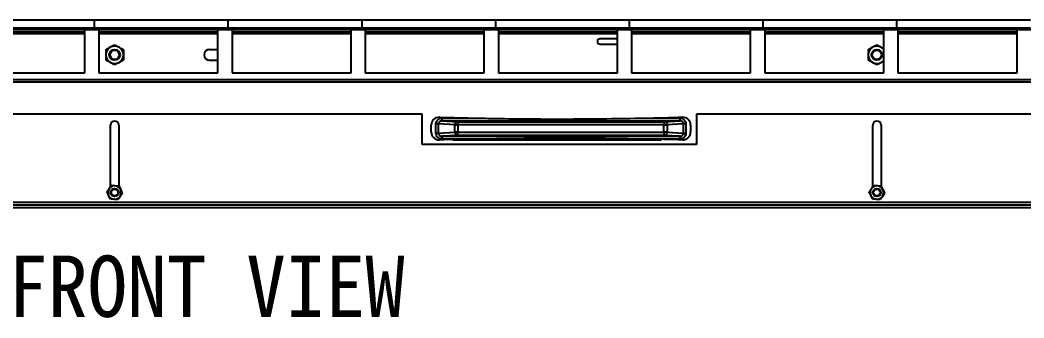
# Model space of a CAD drawing. Header units: millimetres. Extents: x 1364877 to 2662909, y 234189 to 1399913.
# Drawn here: x 1931254 to 1955787, y 315761 to 323041 of the extents above; entities that cross this region are included whole.
import ezdxf

# ---------------------------------------------------------------- set-up
doc = ezdxf.new("R2010")
doc.units = ezdxf.units.MM
doc.header["$LTSCALE"] = 5
doc.header["$MEASUREMENT"] = 0
doc.layers.add('A-CONC-LIN2', color=7, linetype='CONTINUOUS', lineweight=25)
doc.layers.add('A-XXXX-TXT2', color=3, linetype='CONTINUOUS', lineweight=25)
doc.styles.add('돋움', font='')
doc.styles.get('돋움').set_extended_font_data('DotumChe')

msp = doc.modelspace()

# ---------------------------------------------------------------- linework, layer by layer
at = {"layer": 'A-CONC-LIN2'}
for p, q in [((1933075.4, 322844.5), (1933075.4, 323040.6)), ((1936343.4, 322844.5), (1936343.4, 323040.6)), ((1939611.3, 322844.5), (1939611.3, 323040.6)), ((1942879.2, 322844.5), (1942879.2, 323040.6)), ((1946147.1, 322844.5), (1946147.1, 323040.6)), ((1949415.1, 322844.5), (1949415.1, 323040.6)), ((1952683, 322844.5), (1952683, 323040.6)), ((1932833.6, 322813.9), (1929925.2, 322813.9)), ((1929925.2, 322763.9), (1932833.6, 322763.9)), ((1929925.2, 322713.8), (1932833.6, 322713.8)), ((1932833.6, 321752.2), (1932833.6, 322813.9)), ((1932833.6, 322813.9), (1933180, 322813.9)), ((1933180, 322813.9), (1933180, 321752.2)), ((1936088.5, 322813.9), (1933180, 322813.9)), ((1933180, 322763.9), (1936088.5, 322763.9)), ((1933180, 322713.8), (1936088.5, 322713.8)), ((1936088.5, 321752.2), (1936088.5, 322813.9)), ((1936088.5, 322813.9), (1936434.9, 322813.9)), ((1936434.9, 322813.9), (1936434.9, 321752.2)), ((1939343.3, 322813.9), (1936434.9, 322813.9)), ((1936434.9, 322763.9), (1939343.3, 322763.9)), ((1936434.9, 322713.8), (1939343.3, 322713.8)), ((1939343.3, 321752.2), (1939343.3, 322813.9)), ((1939343.3, 322813.9), (1939689.7, 322813.9)), ((1939689.7, 322813.9), (1939689.7, 321752.2)), ((1942598.2, 322813.9), (1939689.7, 322813.9)), ((1939689.7, 322763.9), (1942598.2, 322763.9)), ((1939689.7, 322713.8), (1942598.2, 322713.8)), ((1942598.2, 321752.2), (1942598.2, 322813.9)), ((1942598.2, 322813.9), (1942944.6, 322813.9)), ((1942944.6, 322813.9), (1942944.6, 321752.2)), ((1945853, 322813.9), (1942944.6, 322813.9)), ((1942944.6, 322763.9), (1945853, 322763.9)), ((1942944.6, 322713.8), (1945853, 322713.8)), ((1945853, 321752.2), (1945853, 322813.9)), ((1945853, 322813.9), (1946199.4, 322813.9)), ((1946199.4, 322813.9), (1946199.4, 321752.2)), ((1949107.9, 322813.9), (1946199.4, 322813.9)), ((1946199.4, 322763.9), (1949107.9, 322763.9)), ((1946199.4, 322713.8), (1949107.9, 322713.8)), ((1949107.9, 321752.2), (1949107.9, 322813.9)), ((1949107.9, 322813.9), (1949454.3, 322813.9)), ((1949454.3, 322813.9), (1949454.3, 321752.2)), ((1952362.7, 322813.9), (1949454.3, 322813.9)), ((1949454.3, 322763.9), (1952362.7, 322763.9)), ((1949454.3, 322713.8), (1952362.7, 322713.8)), ((1952362.7, 321752.2), (1952362.7, 322813.9)), ((1952362.7, 322813.9), (1952709.1, 322813.9)), ((1952709.1, 322813.9), (1952709.1, 321752.2)), ((1955617.6, 322813.9), (1952709.1, 322813.9)), ((1952709.1, 322763.9), (1955617.6, 322763.9)), ((1952709.1, 322713.8), (1955617.6, 322713.8)), ((1955617.6, 321752.2), (1955617.6, 322813.9)), ((1955617.6, 322813.9), (1955964, 322813.9)), ((1933353.2, 322313.6), (1933459.4, 322374.9)), ((1933565.6, 322436.2), (1933671.8, 322374.9)), ((1945853, 322583.1), (1945428.2, 322583.1)), ((1945428.2, 322452.4), (1945853, 322452.4)), ((1951980.4, 322313.6), (1952086.6, 322374.9)), ((1952192.8, 322436.2), (1952299, 322374.9)), ((1935885.8, 322324.9), (1936088.5, 322324.9)), ((1933565.6, 321945.7), (1933459.4, 322007)), ((1933778, 322068.3), (1933671.8, 322007)), ((1935885.8, 322057), (1936088.5, 322057)), ((1952192.8, 321945.7), (1952086.6, 322007)), ((1952362.7, 322043.8), (1952299, 322007)), ((1929925.2, 321752.2), (1932833.6, 321752.2)), ((1933180, 321752.2), (1936088.5, 321752.2)), ((1936434.9, 321752.2), (1939343.3, 321752.2)), ((1939689.7, 321752.2), (1942598.2, 321752.2)), ((1942944.6, 321752.2), (1945853, 321752.2)), ((1946199.4, 321752.2), (1949107.9, 321752.2)), ((1949454.3, 321752.2), (1952362.7, 321752.2)), ((1952709.1, 321752.2), (1955617.6, 321752.2)), ((1893860.3, 321584.2), (1972159.8, 321584.2)), ((1893860.3, 321534.1), (1972159.8, 321534.1)), ((1928173.5, 320751), (1941081.8, 320751)), ((1941081.8, 319999.4), (1941081.8, 320751)), ((1941501.3, 320666.9), (1941498.4, 320666.9)), ((1941561.4, 320643), (1942435.8, 320643.1)), ((1946508.6, 320643.5), (1947382.9, 320643.5)), ((1947443, 320667.4), (1947446, 320667.4)), ((1947781.1, 320751), (1947781.1, 319999.4)), ((1947781.1, 320751), (1960689.4, 320751)), ((1933464.3, 318965.2), (1933464.3, 320470)), ((1933666.9, 320470), (1933666.9, 318980.2)), ((1941302.3, 320307.4), (1941302.3, 320470.8)), ((1941417.7, 320501.1), (1941417.9, 320508.8)), ((1941417.7, 320277.2), (1941417.7, 320501.1)), ((1941482.3, 320501.1), (1941482.4, 320505.2)), ((1941879.9, 320479.2), (1941482.3, 320501.1)), ((1941482.3, 320277.2), (1941482.3, 320501.1)), ((1941561.4, 320577.7), (1947382.9, 320578.2)), ((1941561.4, 320577.7), (1941955.8, 320556)), ((1941880, 320299.1), (1941879.9, 320479.2)), ((1941955.8, 320556), (1946988.6, 320556.4)), ((1946988.6, 320479.6), (1941955.8, 320479.2)), ((1941955.8, 320479.2), (1941955.8, 320299.1)), ((1946988.6, 320556.4), (1947382.9, 320578.2)), ((1946988.6, 320299.6), (1946988.6, 320479.6)), ((1947462.1, 320501.6), (1947064.4, 320479.6)), ((1947064.4, 320479.6), (1947064.5, 320299.6)), ((1947462.1, 320501.6), (1947462.1, 320277.7)), ((1947526.7, 320501.6), (1947526.7, 320277.7)), ((1947642.1, 320471.4), (1947642.1, 320308)), ((1952091.5, 318965.2), (1952091.5, 320470)), ((1952294.1, 320470), (1952294.1, 318980.2)), ((1941482.3, 320277.2), (1941880, 320299.1)), ((1941955.8, 320222.4), (1941561.5, 320200.6)), ((1947383, 320201.1), (1941561.5, 320200.6)), ((1941955.8, 320299.1), (1946988.6, 320299.6)), ((1946988.6, 320222.8), (1941955.8, 320222.4)), ((1947383, 320201.1), (1946988.6, 320222.8)), ((1947064.5, 320299.6), (1947462.1, 320277.7)), ((1947462, 320273.5), (1947462.1, 320277.7)), ((1947526.7, 320277.7), (1947526.5, 320270)), ((1947781.1, 319999.4), (1941081.8, 319999.4)), ((1941498.4, 320111.4), (1941501.4, 320111.4)), ((1942435.8, 320135.3), (1941561.5, 320135.2)), ((1941833.5, 320120.9), (1941833.5, 320115.8)), ((1941833.5, 320115.8), (1946931.4, 320115.8)), ((1947383, 320135.7), (1946508.6, 320135.7)), ((1946931.4, 320115.8), (1946931.4, 320126)), ((1947443.1, 320111.9), (1947446, 320111.9)), ((1933673.8, 318979.6), (1933713.7, 318894.1)), ((1952300.9, 318979.6), (1952340.8, 318894.1)), ((1933377.7, 318841.3), (1933431.7, 318918.6)), ((1933457.5, 318670.4), (1933417.6, 318755.9)), ((1933753.6, 318808.6), (1933699.5, 318731.3)), ((1952004.8, 318841.3), (1952058.9, 318918.6)), ((1952084.6, 318670.4), (1952044.7, 318755.9)), ((1952380.8, 318808.6), (1952326.7, 318731.3)), ((1893860.3, 318594.2), (1972159.8, 318594.2)), ((1893860.3, 318528.9), (1972159.8, 318528.9)), ((1893860.3, 318463.5), (1972159.8, 318463.5))]:
    msp.add_line(p, q, dxfattribs=at)
for points in [[(1941561.4, 320643), (1941561.4, 320630.4), (1941561.4, 320618.2), (1941561.4, 320606.9), (1941561.4, 320597), (1941561.4, 320588.9), (1941561.4, 320582.8), (1941561.4, 320579), (1941561.4, 320577.7)], [(1947382.9, 320578.2), (1947382.9, 320579.5), (1947382.9, 320583.3), (1947382.9, 320589.4), (1947382.9, 320597.5), (1947382.9, 320607.4), (1947382.9, 320618.7), (1947382.9, 320630.9), (1947382.9, 320643.5)], [(1941482.3, 320501.1), (1941479.5, 320501.1), (1941474.8, 320501.1), (1941468.2, 320501.1), (1941460.2, 320501.1), (1941450.8, 320501.1), (1941440.3, 320501.1), (1941429.2, 320501.1), (1941417.7, 320501.1)], [(1941482.4, 320505.2), (1941479.6, 320505.4), (1941474.9, 320505.7), (1941468.4, 320506), (1941460.3, 320506.5), (1941450.9, 320507), (1941440.5, 320507.5), (1941429.4, 320508.2), (1941417.9, 320508.8)], [(1941879.9, 320479.2), (1941883.2, 320479.2), (1941888.8, 320479.2), (1941896.4, 320479.2), (1941905.9, 320479.2), (1941917, 320479.2), (1941929.2, 320479.2), (1941942.3, 320479.2), (1941955.8, 320479.2)], [(1941955.8, 320479.2), (1941955.8, 320494.1), (1941955.8, 320508.4), (1941955.8, 320521.7), (1941955.8, 320533.3), (1941955.8, 320542.8), (1941955.8, 320550), (1941955.8, 320554.4), (1941955.8, 320556)], [(1946988.6, 320556.4), (1946988.6, 320554.8), (1946988.6, 320550.4), (1946988.6, 320543.3), (1946988.6, 320533.7), (1946988.6, 320522.1), (1946988.6, 320508.9), (1946988.6, 320494.5), (1946988.6, 320479.6)], [(1946988.6, 320479.6), (1947002.1, 320479.6), (1947015.2, 320479.6), (1947027.4, 320479.6), (1947038.5, 320479.6), (1947048, 320479.6), (1947055.6, 320479.6), (1947061.1, 320479.6), (1947064.4, 320479.6)], [(1947526.7, 320501.6), (1947515.2, 320501.6), (1947504, 320501.6), (1947493.6, 320501.6), (1947484.2, 320501.6), (1947476.1, 320501.6), (1947469.6, 320501.6), (1947464.9, 320501.6), (1947462.1, 320501.6)], [(1941417.7, 320277.2), (1941429.2, 320277.2), (1941440.4, 320277.2), (1941450.8, 320277.2), (1941460.2, 320277.2), (1941468.3, 320277.2), (1941474.8, 320277.2), (1941479.5, 320277.2), (1941482.3, 320277.2)], [(1941561.5, 320200.6), (1941561.5, 320199.2), (1941561.5, 320195.4), (1941561.5, 320189.4), (1941561.5, 320181.2), (1941561.5, 320171.4), (1941561.5, 320160.1), (1941561.5, 320147.9), (1941561.5, 320135.2)], [(1941955.8, 320299.1), (1941942.3, 320299.1), (1941929.2, 320299.1), (1941917, 320299.1), (1941905.9, 320299.1), (1941896.4, 320299.1), (1941888.8, 320299.1), (1941883.3, 320299.1), (1941880, 320299.1)], [(1941955.8, 320222.4), (1941955.8, 320223.9), (1941955.8, 320228.4), (1941955.8, 320235.5), (1941955.8, 320245.1), (1941955.8, 320256.7), (1941955.8, 320269.9), (1941955.8, 320284.2), (1941955.8, 320299.1)], [(1947064.5, 320299.6), (1947061.2, 320299.6), (1947055.6, 320299.6), (1947048, 320299.6), (1947038.5, 320299.6), (1947027.4, 320299.6), (1947015.2, 320299.6), (1947002.1, 320299.6), (1946988.6, 320299.6)], [(1946988.6, 320299.6), (1946988.6, 320284.7), (1946988.6, 320270.4), (1946988.6, 320257.1), (1946988.6, 320245.5), (1946988.6, 320236), (1946988.6, 320228.8), (1946988.6, 320224.4), (1946988.6, 320222.8)], [(1947383, 320135.7), (1947383, 320148.4), (1947383, 320160.6), (1947383, 320171.9), (1947383, 320181.8), (1947383, 320189.9), (1947383, 320196), (1947383, 320199.7), (1947383, 320201.1)], [(1947462, 320273.5), (1947464.8, 320273.4), (1947469.5, 320273.1), (1947476, 320272.8), (1947484.1, 320272.3), (1947493.5, 320271.8), (1947503.9, 320271.2), (1947515, 320270.6), (1947526.5, 320270)], [(1947462.1, 320277.7), (1947464.9, 320277.7), (1947469.7, 320277.7), (1947476.2, 320277.7), (1947484.2, 320277.7), (1947493.6, 320277.7), (1947504.1, 320277.7), (1947515.2, 320277.7), (1947526.7, 320277.7)]]:
    msp.add_lwpolyline(points, dxfattribs=at)
for centre, radius in [((1933565.6, 322190.9), 130.7), ((1933565.6, 322190.9), 112.6), ((1952192.8, 322190.9), 130.7), ((1952192.8, 322190.9), 112.6), ((1933565.6, 318825), 98), ((1952192.8, 318825), 98), ((1933565.6, 318825), 79.9), ((1952192.8, 318825), 79.9)]:
    msp.add_circle(centre, radius, dxfattribs=at)
for centre, radius, start, end in [((1933565.6, 322190.9), 212.4, 120, 180), ((1933565.6, 322190.9), 212.4, 60, 120), ((1933565.6, 322190.9), 212.4, 0, 60), ((1945428.2, 322517.7), 65.4, 90, 270), ((1952192.8, 322190.9), 212.4, 120, 180), ((1952192.8, 322190.9), 212.4, 60, 120), ((1952192.8, 322190.9), 212.4, 36.8699, 60), ((1933565.6, 322190.9), 212.4, 180, 240), ((1933565.6, 322190.9), 212.4, 300, 0), ((1935885.8, 322190.9), 134, 90, 270), ((1952192.8, 322190.9), 212.4, 180, 240), ((1933565.6, 322190.9), 212.4, 240, 300), ((1952192.8, 322190.9), 212.4, 240, 300), ((1952192.8, 322190.9), 212.4, 300, 323.1301), ((1941498.4, 320470.8), 196.1, 90.00505, 180.00505), ((1944463.5, 418659.9), 98037.7, 268.268548, 268.814839), ((1944463.5, 418659.9), 98037.7, 271.195262, 271.741552), ((1947446, 320471.4), 196.1, 0.00505, 90.00505), ((1933565.6, 320470), 101.3, 90, 180), ((1933565.6, 320470), 101.3, 0, 90), ((1941956.4, 320479.5), 76.4, 90.4518, 180.26524), ((1946988, 320480), 76.4, 359.74602, 89.55722), ((1952192.8, 320470), 101.3, 90, 180), ((1952192.8, 320470), 101.3, 0, 90), ((1941498.4, 320307.4), 196.1, 180.00505, 270.00505), ((1941956.4, 320298.8), 76.5, 179.74875, 269.55578), ((1946988, 320299.2), 76.4, 270.45198, 0.26506), ((1947446, 320308), 196.1, 270.00505, 0.00505), ((1944480.9, 222118.9), 98037.7, 91.195262, 91.741552), ((1944480.9, 222118.9), 98037.7, 88.268548, 88.814839), ((1933565.6, 318825), 163.4, 85.02813, 145.02813), ((1933565.6, 318825), 163.4, 25.02813, 85.02813), ((1952192.8, 318825), 163.4, 85.02813, 145.02813), ((1952192.8, 318825), 163.4, 25.02813, 85.02813), ((1933565.6, 318825), 163.4, 145.02813, 205.02813), ((1933565.6, 318825), 163.4, 205.02813, 265.02813), ((1933565.6, 318825), 163.4, 265.02813, 325.02813), ((1933565.6, 318825), 163.4, 325.02813, 25.02813), ((1952192.8, 318825), 163.4, 145.02813, 205.02813), ((1952192.8, 318825), 163.4, 205.02813, 265.02813), ((1952192.8, 318825), 163.4, 265.02813, 325.02813), ((1952192.8, 318825), 163.4, 325.02813, 25.02813)]:
    msp.add_arc(centre, radius, start, end, dxfattribs=at)
for points, knots in [([(1933075.4, 323040.6), (1932978, 323040.6), (1932793.3, 323040.6), (1932528.2, 323040.6), (1932287.2, 323040.6), (1932065.5, 323040.6), (1931858.3, 323040.6), (1931661, 323040.6), (1931468.8, 323040.6), (1931274.1, 323040.6), (1931071.9, 323040.6), (1930857.3, 323040.6), (1930627.8, 323040.6), (1930377.8, 323040.6), (1930101.8, 323040.6), (1929909.3, 323040.6), (1929807.5, 323040.6)], [0, 0, 0, 0, 0.0922796, 0.1748417, 0.2490415, 0.3162955, 0.3781156, 0.4361258, 0.4920627, 0.5477394, 0.6077705, 0.6715393, 0.740943, 0.8177405, 0.9035725, 1, 1, 1, 1]), ([(1936343.4, 323040.6), (1936245.9, 323040.6), (1936061.2, 323040.6), (1935796, 323040.6), (1935555, 323040.6), (1935333.3, 323040.6), (1935126.2, 323040.6), (1934928.8, 323040.6), (1934736.7, 323040.6), (1934542, 323040.6), (1934339.9, 323040.6), (1934125.3, 323040.6), (1933895.8, 323040.6), (1933645.8, 323040.6), (1933369.8, 323040.6), (1933177.3, 323040.6), (1933075.4, 323040.6)], [0, 0, 0, 0, 0.0921366, 0.1746035, 0.2487609, 0.3160278, 0.3779125, 0.4360287, 0.4920958, 0.5479041, 0.6080494, 0.6718876, 0.7412997, 0.8180394, 0.9037509, 1, 1, 1, 1]), ([(1939611.3, 323040.6), (1939513.8, 323040.6), (1939329.2, 323040.6), (1939064, 323040.6), (1938823, 323040.6), (1938601.3, 323040.6), (1938394.2, 323040.6), (1938196.8, 323040.6), (1938004.6, 323040.6), (1937809.9, 323040.6), (1937607.7, 323040.6), (1937393.1, 323040.6), (1937163.6, 323040.6), (1936913.6, 323040.6), (1936637.6, 323040.6), (1936445.2, 323040.6), (1936343.4, 323040.6)], [0, 0, 0, 0, 0.0923277, 0.1749227, 0.2491348, 0.3163833, 0.3781799, 0.4361523, 0.4920444, 0.5476737, 0.6076651, 0.6714118, 0.7408136, 0.8176314, 0.9035076, 1, 1, 1, 1]), ([(1942879.2, 323040.6), (1942781.7, 323040.6), (1942597.1, 323040.6), (1942331.9, 323040.6), (1942090.9, 323040.6), (1941869.2, 323040.6), (1941662, 323040.6), (1941464.7, 323040.6), (1941272.5, 323040.6), (1941077.9, 323040.6), (1940875.8, 323040.6), (1940661.2, 323040.6), (1940431.6, 323040.6), (1940181.6, 323040.6), (1939905.7, 323040.6), (1939713.1, 323040.6), (1939611.3, 323040.6)], [0, 0, 0, 0, 0.09215572, 0.1746367, 0.24879875, 0.31606363, 0.37793917, 0.43604164, 0.49209058, 0.5478794, 0.60801, 0.67183764, 0.74124882, 0.81799678, 0.9037255, 1, 1, 1, 1]), ([(1946147.1, 323040.6), (1946049.7, 323040.6), (1945865, 323040.6), (1945599.9, 323040.6), (1945358.9, 323040.6), (1945137.2, 323040.6), (1944930, 323040.6), (1944732.7, 323040.6), (1944540.5, 323040.6), (1944345.7, 323040.6), (1944143.6, 323040.6), (1943929, 323040.6), (1943699.4, 323040.6), (1943449.5, 323040.6), (1943173.5, 323040.6), (1942981, 323040.6), (1942879.2, 323040.6)], [0, 0, 0, 0, 0.0923097, 0.1748927, 0.2491005, 0.3163509, 0.378156, 0.436142, 0.4920501, 0.5476966, 0.6077024, 0.6714569, 0.7408601, 0.8176703, 0.9035307, 1, 1, 1, 1]), ([(1949415.1, 323040.6), (1949317.6, 323040.6), (1949132.9, 323040.6), (1948867.7, 323040.6), (1948626.7, 323040.6), (1948405, 323040.6), (1948197.9, 323040.6), (1948000.5, 323040.6), (1947808.4, 323040.6), (1947613.7, 323040.6), (1947411.6, 323040.6), (1947197, 323040.6), (1946967.5, 323040.6), (1946717.5, 323040.6), (1946441.5, 323040.6), (1946249, 323040.6), (1946147.1, 323040.6)], [0, 0, 0, 0, 0.0921713, 0.1746612, 0.248828, 0.3160913, 0.3779597, 0.43605, 0.4920847, 0.5478604, 0.6079776, 0.6717985, 0.7412089, 0.8179638, 0.9037053, 1, 1, 1, 1]), ([(1952683, 323040.6), (1952585.5, 323040.6), (1952400.9, 323040.6), (1952135.7, 323040.6), (1951894.7, 323040.6), (1951673, 323040.6), (1951465.9, 323040.6), (1951268.5, 323040.6), (1951076.3, 323040.6), (1950881.6, 323040.6), (1950679.5, 323040.6), (1950464.8, 323040.6), (1950235.3, 323040.6), (1949985.3, 323040.6), (1949709.4, 323040.6), (1949516.9, 323040.6), (1949415.1, 323040.6)], [0, 0, 0, 0, 0.0922969, 0.174871, 0.249075, 0.3163269, 0.3781378, 0.4361347, 0.4920555, 0.5477148, 0.6077315, 0.6714925, 0.7408956, 0.8177005, 0.9035486, 1, 1, 1, 1]), ([(1955950.9, 323040.6), (1955853.4, 323040.6), (1955668.8, 323040.6), (1955403.6, 323040.6), (1955162.6, 323040.6), (1954940.9, 323040.6), (1954733.7, 323040.6), (1954536.4, 323040.6), (1954344.2, 323040.6), (1954149.6, 323040.6), (1953947.4, 323040.6), (1953732.8, 323040.6), (1953503.3, 323040.6), (1953253.3, 323040.6), (1952977.3, 323040.6), (1952784.8, 323040.6), (1952683, 323040.6)], [0, 0, 0, 0, 0.0921823, 0.1746803, 0.2488505, 0.3161125, 0.3779754, 0.4360568, 0.4920808, 0.5478451, 0.6079534, 0.6717683, 0.7411788, 0.8179381, 0.9036905, 1, 1, 1, 1]), ([(1933075.4, 322844.5), (1932978, 322844.5), (1932793.3, 322844.5), (1932528.2, 322844.5), (1932287.2, 322844.5), (1932065.5, 322844.5), (1931858.3, 322844.5), (1931661, 322844.5), (1931468.8, 322844.5), (1931274.1, 322844.5), (1931071.9, 322844.5), (1930857.3, 322844.5), (1930627.8, 322844.5), (1930377.8, 322844.5), (1930101.8, 322844.5), (1929909.3, 322844.5), (1929807.5, 322844.5)], [0, 0, 0, 0, 0.0922796, 0.1748417, 0.2490415, 0.3162955, 0.3781156, 0.4361258, 0.4920627, 0.5477394, 0.6077705, 0.6715393, 0.740943, 0.8177405, 0.9035725, 1, 1, 1, 1]), ([(1936343.4, 322844.5), (1936245.9, 322844.5), (1936061.2, 322844.5), (1935796, 322844.5), (1935555, 322844.5), (1935333.3, 322844.5), (1935126.2, 322844.5), (1934928.8, 322844.5), (1934736.7, 322844.5), (1934542, 322844.5), (1934339.9, 322844.5), (1934125.3, 322844.5), (1933895.8, 322844.5), (1933645.8, 322844.5), (1933369.8, 322844.5), (1933177.3, 322844.5), (1933075.4, 322844.5)], [0, 0, 0, 0, 0.0921366, 0.1746035, 0.2487609, 0.3160278, 0.3779125, 0.4360287, 0.4920958, 0.5479041, 0.6080494, 0.6718876, 0.7412997, 0.8180394, 0.9037509, 1, 1, 1, 1]), ([(1939611.3, 322844.5), (1939513.8, 322844.5), (1939329.2, 322844.5), (1939064, 322844.5), (1938823, 322844.5), (1938601.3, 322844.5), (1938394.2, 322844.5), (1938196.8, 322844.5), (1938004.6, 322844.5), (1937809.9, 322844.5), (1937607.7, 322844.5), (1937393.1, 322844.5), (1937163.6, 322844.5), (1936913.6, 322844.5), (1936637.6, 322844.5), (1936445.2, 322844.5), (1936343.4, 322844.5)], [0, 0, 0, 0, 0.0923277, 0.1749227, 0.2491348, 0.3163833, 0.3781799, 0.4361523, 0.4920444, 0.5476737, 0.6076651, 0.6714118, 0.7408136, 0.8176314, 0.9035076, 1, 1, 1, 1]), ([(1942879.2, 322844.5), (1942781.7, 322844.5), (1942597.1, 322844.5), (1942331.9, 322844.5), (1942090.9, 322844.5), (1941869.2, 322844.5), (1941662, 322844.5), (1941464.7, 322844.5), (1941272.5, 322844.5), (1941077.9, 322844.5), (1940875.8, 322844.5), (1940661.2, 322844.5), (1940431.6, 322844.5), (1940181.6, 322844.5), (1939905.7, 322844.5), (1939713.1, 322844.5), (1939611.3, 322844.5)], [0, 0, 0, 0, 0.09215572, 0.1746367, 0.24879875, 0.31606363, 0.37793917, 0.43604164, 0.49209058, 0.5478794, 0.60801, 0.67183764, 0.74124882, 0.81799678, 0.9037255, 1, 1, 1, 1]), ([(1946147.1, 322844.5), (1946049.7, 322844.5), (1945865, 322844.5), (1945599.9, 322844.5), (1945358.9, 322844.5), (1945137.2, 322844.5), (1944930, 322844.5), (1944732.7, 322844.5), (1944540.5, 322844.5), (1944345.7, 322844.5), (1944143.6, 322844.5), (1943929, 322844.5), (1943699.4, 322844.5), (1943449.5, 322844.5), (1943173.5, 322844.5), (1942981, 322844.5), (1942879.2, 322844.5)], [0, 0, 0, 0, 0.0923097, 0.1748927, 0.2491005, 0.3163509, 0.378156, 0.436142, 0.4920501, 0.5476966, 0.6077024, 0.6714569, 0.7408601, 0.8176703, 0.9035307, 1, 1, 1, 1]), ([(1949415.1, 322844.5), (1949317.6, 322844.5), (1949132.9, 322844.5), (1948867.7, 322844.5), (1948626.7, 322844.5), (1948405, 322844.5), (1948197.9, 322844.5), (1948000.5, 322844.5), (1947808.4, 322844.5), (1947613.7, 322844.5), (1947411.6, 322844.5), (1947197, 322844.5), (1946967.5, 322844.5), (1946717.5, 322844.5), (1946441.5, 322844.5), (1946249, 322844.5), (1946147.1, 322844.5)], [0, 0, 0, 0, 0.0921713, 0.1746612, 0.248828, 0.3160913, 0.3779597, 0.43605, 0.4920847, 0.5478604, 0.6079776, 0.6717985, 0.7412089, 0.8179638, 0.9037053, 1, 1, 1, 1]), ([(1952683, 322844.5), (1952585.5, 322844.5), (1952400.9, 322844.5), (1952135.7, 322844.5), (1951894.7, 322844.5), (1951673, 322844.5), (1951465.9, 322844.5), (1951268.5, 322844.5), (1951076.3, 322844.5), (1950881.6, 322844.5), (1950679.5, 322844.5), (1950464.8, 322844.5), (1950235.3, 322844.5), (1949985.3, 322844.5), (1949709.4, 322844.5), (1949516.9, 322844.5), (1949415.1, 322844.5)], [0, 0, 0, 0, 0.0922969, 0.174871, 0.249075, 0.3163269, 0.3781378, 0.4361347, 0.4920555, 0.5477148, 0.6077315, 0.6714925, 0.7408956, 0.8177005, 0.9035486, 1, 1, 1, 1]), ([(1955950.9, 322844.5), (1955853.4, 322844.5), (1955668.8, 322844.5), (1955403.6, 322844.5), (1955162.6, 322844.5), (1954940.9, 322844.5), (1954733.7, 322844.5), (1954536.4, 322844.5), (1954344.2, 322844.5), (1954149.6, 322844.5), (1953947.4, 322844.5), (1953732.8, 322844.5), (1953503.3, 322844.5), (1953253.3, 322844.5), (1952977.3, 322844.5), (1952784.8, 322844.5), (1952683, 322844.5)], [0, 0, 0, 0, 0.0921823, 0.1746803, 0.2488505, 0.3161125, 0.3779754, 0.4360568, 0.4920808, 0.5478451, 0.6079534, 0.6717683, 0.7411788, 0.8179381, 0.9036905, 1, 1, 1, 1]), ([(1933459.4, 322374.9), (1933461.9, 322376.4), (1933497.8, 322397.1), (1933532.9, 322417.3), (1933565.6, 322436.2)], [0, 0, 0, 0, 0.0702321, 1, 1, 1, 1]), ([(1933671.8, 322374.9), (1933674.3, 322373.4), (1933710.2, 322352.7), (1933745.4, 322332.4), (1933778, 322313.6)], [0, 0, 0, 0, 0.0702048, 1, 1, 1, 1]), ([(1952086.6, 322374.9), (1952089.1, 322376.4), (1952125, 322397.1), (1952160.1, 322417.3), (1952192.8, 322436.2)], [0, 0, 0, 0, 0.0702186, 1, 1, 1, 1]), ([(1952299, 322374.9), (1952301.5, 322373.4), (1952323, 322361), (1952344.1, 322348.9), (1952362.7, 322338.1)], [0, 0, 0, 0, 0.1171038, 1, 1, 1, 1]), ([(1933353.2, 322313.6), (1933353.2, 322303.3), (1933353.2, 322263.3), (1933353.2, 322221.8), (1933353.2, 322190.9)], [0, 0, 0, 0, 0.2575513, 1, 1, 1, 1]), ([(1933353.2, 322190.9), (1933353.2, 322179.8), (1933353.2, 322138.3), (1933353.2, 322097.9), (1933353.2, 322068.3)], [0, 0, 0, 0, 0.2686338, 1, 1, 1, 1]), ([(1933778, 322313.6), (1933778, 322303.3), (1933778, 322263.3), (1933778, 322221.8), (1933778, 322190.9)], [0, 0, 0, 0, 0.2575513, 1, 1, 1, 1]), ([(1933778, 322190.9), (1933778, 322179.8), (1933778, 322138.3), (1933778, 322097.9), (1933778, 322068.3)], [0, 0, 0, 0, 0.2686338, 1, 1, 1, 1]), ([(1951980.4, 322313.6), (1951980.4, 322303.3), (1951980.4, 322263.3), (1951980.4, 322221.8), (1951980.4, 322190.9)], [0, 0, 0, 0, 0.2575513, 1, 1, 1, 1]), ([(1951980.4, 322190.9), (1951980.4, 322179.8), (1951980.4, 322138.3), (1951980.4, 322097.9), (1951980.4, 322068.3)], [0, 0, 0, 0, 0.2686338, 1, 1, 1, 1]), ([(1933459.4, 322007), (1933456.9, 322008.4), (1933421, 322029.1), (1933385.9, 322049.4), (1933353.2, 322068.3)], [0, 0, 0, 0, 0.0702045, 1, 1, 1, 1]), ([(1933671.8, 322007), (1933669.3, 322005.5), (1933633.4, 321984.8), (1933598.3, 321964.5), (1933565.6, 321945.7)], [0, 0, 0, 0, 0.07020497, 1, 1, 1, 1]), ([(1952086.6, 322007), (1952084.1, 322008.4), (1952048.2, 322029.1), (1952013.1, 322049.4), (1951980.4, 322068.3)], [0, 0, 0, 0, 0.0702055, 1, 1, 1, 1]), ([(1952299, 322007), (1952296.5, 322005.5), (1952260.6, 321984.8), (1952225.5, 321964.5), (1952192.8, 321945.7)], [0, 0, 0, 0, 0.07020497, 1, 1, 1, 1]), ([(1941417.9, 320508.8), (1941420.9, 320526.6), (1941426.9, 320562.4), (1941460.6, 320606.5), (1941507, 320637.1), (1941543.3, 320641.1), (1941561.4, 320643)], [0, 0, 0, 0, 0.248614, 0.4980121, 0.7485659, 1, 1, 1, 1]), ([(1942435.8, 320643.1), (1942479.3, 320642.2), (1942697.2, 320637.8), (1943442.9, 320625.6), (1944757.1, 320616.2), (1945896.8, 320634), (1946508.6, 320643.5)], [0, 0, 0, 0, 0.0320934, 0.1604659, 0.5493593, 1, 1, 1, 1]), ([(1947382.9, 320643.5), (1947401.7, 320641.4), (1947439.3, 320637.2), (1947486.8, 320604.4), (1947520.2, 320557.5), (1947524.5, 320520.2), (1947526.7, 320501.6)], [0, 0, 0, 0, 0.2514705, 0.5020175, 0.7513804, 1, 1, 1, 1]), ([(1941561.4, 320577.7), (1941551.4, 320576.6), (1941531.5, 320574.5), (1941505.8, 320558), (1941487.2, 320534), (1941484, 320514.6), (1941482.4, 320505.2)], [0, 0, 0, 0, 0.2547407, 0.5065945, 0.760782, 1, 1, 1, 1]), ([(1947462.1, 320501.6), (1947461.8, 320506.6), (1947461.2, 320516.6), (1947455, 320536), (1947440.3, 320557.3), (1947413.9, 320574.8), (1947393.3, 320577.1), (1947382.9, 320578.2)], [0, 0, 0, 0, 0.12245433, 0.24634858, 0.49392139, 0.74544802, 1, 1, 1, 1]), ([(1941561.5, 320135.2), (1941542.7, 320137.4), (1941505.1, 320141.6), (1941457.6, 320174.3), (1941424.3, 320221.3), (1941419.9, 320258.6), (1941417.7, 320277.2)], [0, 0, 0, 0, 0.2514708, 0.5020109, 0.751379, 1, 1, 1, 1]), ([(1941482.3, 320277.2), (1941482.6, 320272.2), (1941483.2, 320262.1), (1941489.4, 320242.8), (1941504.2, 320221.5), (1941530.6, 320204), (1941551.1, 320201.7), (1941561.5, 320200.6)], [0, 0, 0, 0, 0.1224516, 0.24634471, 0.49392424, 0.74543523, 1, 1, 1, 1]), ([(1946508.6, 320135.7), (1946465.1, 320136.6), (1946247.2, 320141), (1945501.5, 320153.2), (1944187.3, 320162.6), (1943047.6, 320144.8), (1942435.8, 320135.3)], [0, 0, 0, 0, 0.0320929, 0.1604659, 0.5493591, 1, 1, 1, 1]), ([(1947383, 320201.1), (1947393, 320202.2), (1947412.9, 320204.2), (1947438.7, 320220.8), (1947457.2, 320244.8), (1947460.4, 320264.1), (1947462, 320273.5)], [0, 0, 0, 0, 0.2547386, 0.5066043, 0.7607799, 1, 1, 1, 1]), ([(1947526.5, 320270), (1947523.5, 320252.2), (1947517.5, 320216.4), (1947483.8, 320172.3), (1947437.4, 320141.7), (1947401.1, 320137.7), (1947383, 320135.7)], [0, 0, 0, 0, 0.2486149, 0.4980192, 0.7485739, 1, 1, 1, 1]), ([(1933431.7, 318918.6), (1933433, 318920.5), (1933451.3, 318946.6), (1933469.2, 318972.2), (1933485.8, 318995.9)], [0, 0, 0, 0, 0.07018386, 1, 1, 1, 1]), ([(1933579.8, 318987.8), (1933571.2, 318988.5), (1933539.4, 318991.3), (1933508.5, 318994), (1933485.8, 318995.9)], [0, 0, 0, 0, 0.26862908, 1, 1, 1, 1]), ([(1933673.8, 318979.6), (1933665.9, 318980.3), (1933635.2, 318982.9), (1933603.4, 318985.7), (1933579.8, 318987.8)], [0, 0, 0, 0, 0.2575387, 1, 1, 1, 1]), ([(1952058.9, 318918.6), (1952060.2, 318920.5), (1952078.4, 318946.6), (1952096.3, 318972.1), (1952113, 318995.9)], [0, 0, 0, 0, 0.0702072, 1, 1, 1, 1]), ([(1952207, 318987.8), (1952198.4, 318988.5), (1952166.6, 318991.3), (1952135.6, 318994), (1952113, 318995.9)], [0, 0, 0, 0, 0.26863855, 1, 1, 1, 1]), ([(1952300.9, 318979.6), (1952293, 318980.3), (1952262.4, 318982.9), (1952230.6, 318985.7), (1952207, 318987.8)], [0, 0, 0, 0, 0.25756371, 1, 1, 1, 1]), ([(1933417.6, 318755.9), (1933416.6, 318757.9), (1933403.1, 318786.7), (1933389.9, 318815), (1933377.7, 318841.3)], [0, 0, 0, 0, 0.070214, 1, 1, 1, 1]), ([(1933699.5, 318731.3), (1933698.2, 318729.5), (1933680, 318703.4), (1933662.1, 318677.8), (1933645.4, 318654)], [0, 0, 0, 0, 0.0702072, 1, 1, 1, 1]), ([(1933713.7, 318894.1), (1933714.6, 318892.1), (1933728.1, 318863.2), (1933741.3, 318834.9), (1933753.6, 318808.6)], [0, 0, 0, 0, 0.07019671, 1, 1, 1, 1]), ([(1952044.7, 318755.9), (1952043.8, 318757.9), (1952030.3, 318786.7), (1952017.1, 318815), (1952004.8, 318841.3)], [0, 0, 0, 0, 0.0701973, 1, 1, 1, 1]), ([(1952326.7, 318731.3), (1952325.4, 318729.5), (1952307.1, 318703.4), (1952289.3, 318677.8), (1952272.6, 318654)], [0, 0, 0, 0, 0.0701963, 1, 1, 1, 1]), ([(1952340.8, 318894.1), (1952341.8, 318892.1), (1952355.3, 318863.2), (1952368.5, 318834.9), (1952380.8, 318808.6)], [0, 0, 0, 0, 0.0701973, 1, 1, 1, 1]), ([(1933551.5, 318662.2), (1933542.9, 318662.9), (1933511.1, 318665.7), (1933480.1, 318668.4), (1933457.5, 318670.4)], [0, 0, 0, 0, 0.2686184, 1, 1, 1, 1]), ([(1933645.4, 318654), (1933637.6, 318654.7), (1933606.9, 318657.4), (1933575.1, 318660.1), (1933551.5, 318662.2)], [0, 0, 0, 0, 0.2575387, 1, 1, 1, 1]), ([(1952178.6, 318662.2), (1952170.1, 318662.9), (1952138.3, 318665.7), (1952107.3, 318668.4), (1952084.6, 318670.4)], [0, 0, 0, 0, 0.2686238, 1, 1, 1, 1]), ([(1952272.6, 318654), (1952264.7, 318654.7), (1952234.1, 318657.4), (1952202.3, 318660.1), (1952178.6, 318662.2)], [0, 0, 0, 0, 0.2575585, 1, 1, 1, 1])]:
    msp.add_open_spline(points, degree=3, knots=knots, dxfattribs=at)

# ---------------------------------------------------------------- texts
at = {"layer": 'A-XXXX-TXT2', "insert": (1930964.1, 317285.5), "char_height": 1500, "attachment_point": 1, "style": '돋움'}
msp.add_mtext('FRONT VIEW', dxfattribs=at)

doc.saveas('drawing.dxf')
